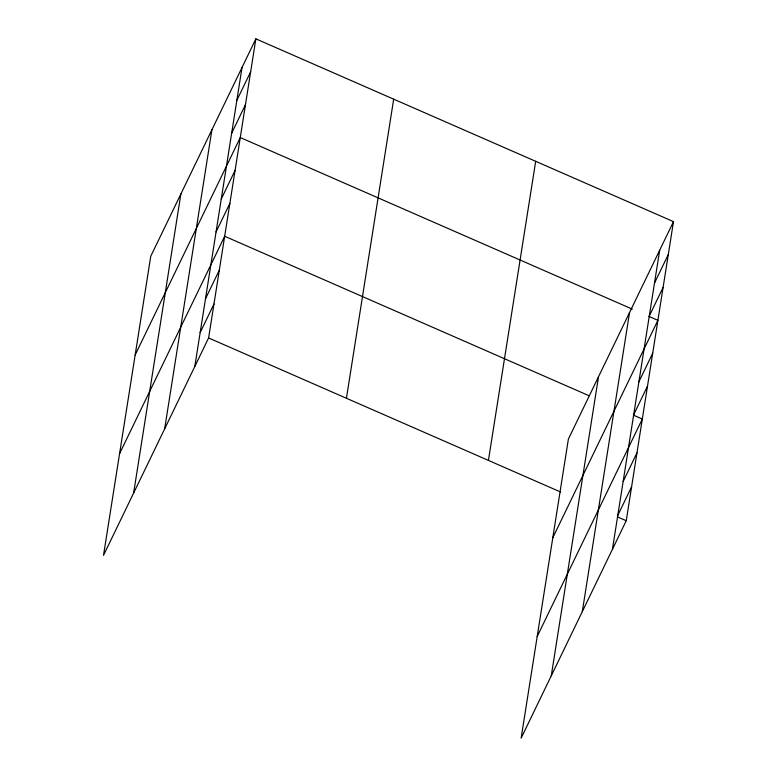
<?xml version="1.0" encoding="UTF-8"?>
<svg xmlns="http://www.w3.org/2000/svg" width="777" height="777" viewBox="0 0 777 777"><rect width="100%" height="100%" fill="white"/><g stroke="black" fill="none" stroke-linecap="round" stroke-linejoin="round"><path stroke-width="1.17" d="M133.625 493.055L180.886 193.959M164.666 428.846L211.917 129.749M194.794 366.53L242.045 67.434M255.866 38.85L150.757 256.274L103.506 555.37L208.605 337.946L255.866 38.85L673.494 221.63L626.243 520.726L521.134 738.15L568.395 439.054L673.494 221.63M346.425 398.261L393.686 99.165M488.422 460.411L535.683 161.315M551.262 675.835L598.513 376.738M582.303 611.625L629.555 312.529M612.431 549.31L659.683 250.213M236.849 100.33L250.67 71.746M231.653 133.236L245.464 104.652M135.159 354.972L240.268 137.548L632.342 309.139M221.251 199.038L235.072 170.454M216.055 231.934L229.875 203.351M119.571 453.681L224.679 236.257L588.956 395.687M205.507 298.737L219.318 270.153M200.145 332.634L213.966 304.05M654.487 283.11L668.298 254.526M649.281 316.016L663.102 287.432M552.797 537.752L657.905 320.328L649.009 316.443M638.888 381.808L652.709 353.234M633.692 414.714L647.513 386.13M537.198 636.46L642.307 419.036L633.42 415.141M623.135 481.507L636.955 452.933M617.783 515.413L631.604 486.829M208.605 337.946L560.664 492.026M617.356 516.831L626.243 520.726"/></g></svg>
